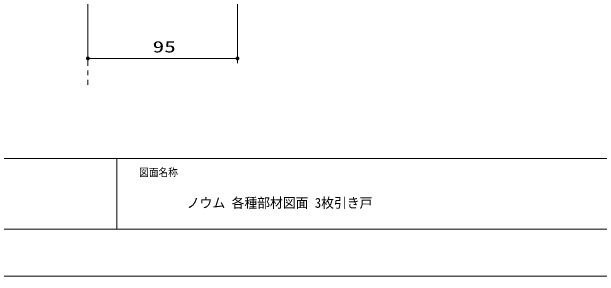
# Model space of a CAD drawing. Units: millimetres on the paper. Extents: x -305 to 305, y -152 to 152.
# Drawn here: x -223.3 to -98.8, y -148.5 to -92.4 of the extents above; entities that cross this region are included whole.
import ezdxf
from ezdxf.enums import TextEntityAlignment as Align

# ---------------------------------------------------------------- set-up
doc = ezdxf.new("R2010")
doc.units = ezdxf.units.MM
doc.linetypes.add('LONG_CHAIN', pattern=[21, 18, -1, 1, -1])
for name, color, linetype, lineweight in [('0-1_TV', 7, 'Continuous', 9), ('0-2_0', 7, 'Continuous', 9), ('0-3_DEFPOINTS', 7, 'Continuous', 9), ('0-6_1図面枠', 7, 'Continuous', 9), ('0-7_図面枠', 3, 'Continuous', 9)]:
    doc.layers.add(name, color=color, linetype=linetype, lineweight=lineweight)
doc.styles.add('ＭＳ ゴシック', font='')
doc.styles.get('ＭＳ ゴシック').set_extended_font_data('MS Gothic')

# ---------------------------------------------------------------- blocks, each defined once
blk = doc.blocks.new('_DOTSMALL')
at = {"layer": '0-2_0'}
for p, q in [((0.0746, 0.1), (-0.0746, 0.1)), ((0.1223, -0.0248), (-0.1223, -0.0248))]:
    blk.add_line(p, q, dxfattribs=at)
for points in [[(0.125, 0), (0.124, 0.0157), (0.1211, 0.0311), (0.1162, 0.046), (0.1095, 0.0602), (0.1011, 0.0735), (0.0911, 0.0856), (0.0797, 0.0963), (0.067, 0.1055), (0.0532, 0.1131), (0.0386, 0.1189), (0.0234, 0.1228), (0.0078, 0.1248), (-0.0078, 0.1248), (-0.0234, 0.1228), (-0.0386, 0.1189), (-0.0532, 0.1131), (-0.067, 0.1055), (-0.0797, 0.0963), (-0.0911, 0.0856), (-0.1011, 0.0735), (-0.1095, 0.0602), (-0.1162, 0.046), (-0.1211, 0.0311), (-0.124, 0.0157), (-0.125, 0), (0, 0)], [(-0.125, 0), (-0.124, -0.0157), (-0.1211, -0.0311), (-0.1162, -0.046), (-0.1095, -0.0602), (-0.1011, -0.0735), (-0.0911, -0.0856), (-0.0797, -0.0963), (-0.067, -0.1055), (-0.0532, -0.1131), (-0.0386, -0.1189), (-0.0234, -0.1228), (-0.0078, -0.1248), (0.0078, -0.1248), (0.0234, -0.1228), (0.0386, -0.1189), (0.0532, -0.1131), (0.067, -0.1055), (0.0797, -0.0963), (0.0911, -0.0856), (0.1011, -0.0735), (0.1095, -0.0602), (0.1162, -0.046), (0.1211, -0.0311), (0.124, -0.0157), (0.125, 0), (0, 0)]]:
    blk.add_lwpolyline(points, close=True, dxfattribs=at)

msp = doc.modelspace()

# ---------------------------------------------------------------- linework, layer by layer
at = {"layer": '0-1_TV', "linetype": 'LONG_CHAIN'}
msp.add_line((-207.118, 124.152), (-207.118, -107.928), dxfattribs=at)
at = {"layer": '0-1_TV'}
for p, q in [((-175.452, -51.263), (-175.452, -103.289)), ((-207.118, -102.289), (-175.452, -102.289))]:
    msp.add_line(p, q, dxfattribs=at)
at = {"layer": '0-2_0'}
msp.add_line((-201.017, -123.498), (-201.017, -138.498), dxfattribs=at)
msp.add_line((-201.017, -123.498), (-201.017, -138.498), dxfattribs=at)
at = {"layer": '0-3_DEFPOINTS'}
msp.add_line((118.983, -148.498), (-301.017, -148.498), dxfattribs=at)
at = {"layer": '0-7_図面枠'}
msp.add_line((-291.017, -123.498), (108.983, -123.498), dxfattribs=at)
msp.add_lwpolyline([(-291.017, -138.498), (108.983, -138.498), (108.983, 138.502), (-291.017, 138.502)], close=True, dxfattribs=at)

# ---------------------------------------------------------------- block references
at = {"layer": '0-1_TV', "xscale": 2.32, "yscale": 2.32, "rotation": 180}
msp.add_blockref('_DOTSMALL', (-207.118, -102.289), dxfattribs=at)
at = {"layer": '0-1_TV', "xscale": 2.32, "yscale": 2.32}
msp.add_blockref('_DOTSMALL', (-175.452, -102.289), dxfattribs=at)

# ---------------------------------------------------------------- texts
at = {"layer": '0-1_TV', "style": 'ＭＳ ゴシック', "width": 1.5}
msp.add_text('95', height=2.405, dxfattribs=at).set_placement((-193.415, -101.751), align=Align.BOTTOM_LEFT)
at = {"layer": '0-6_1図面枠', "style": 'ＭＳ ゴシック'}
for s, height, width, p in [('図面名称', 1.628, 0.9, (-196.268, -127.769)), ('ノウム 各種部材図面 3枚引き戸', 2.092, 0.95, (-186.165, -134.602))]:
    msp.add_text(s, height=height, dxfattribs=dict(at, width=width)).set_placement(p, align=Align.BOTTOM_LEFT)

doc.saveas('drawing.dxf')
